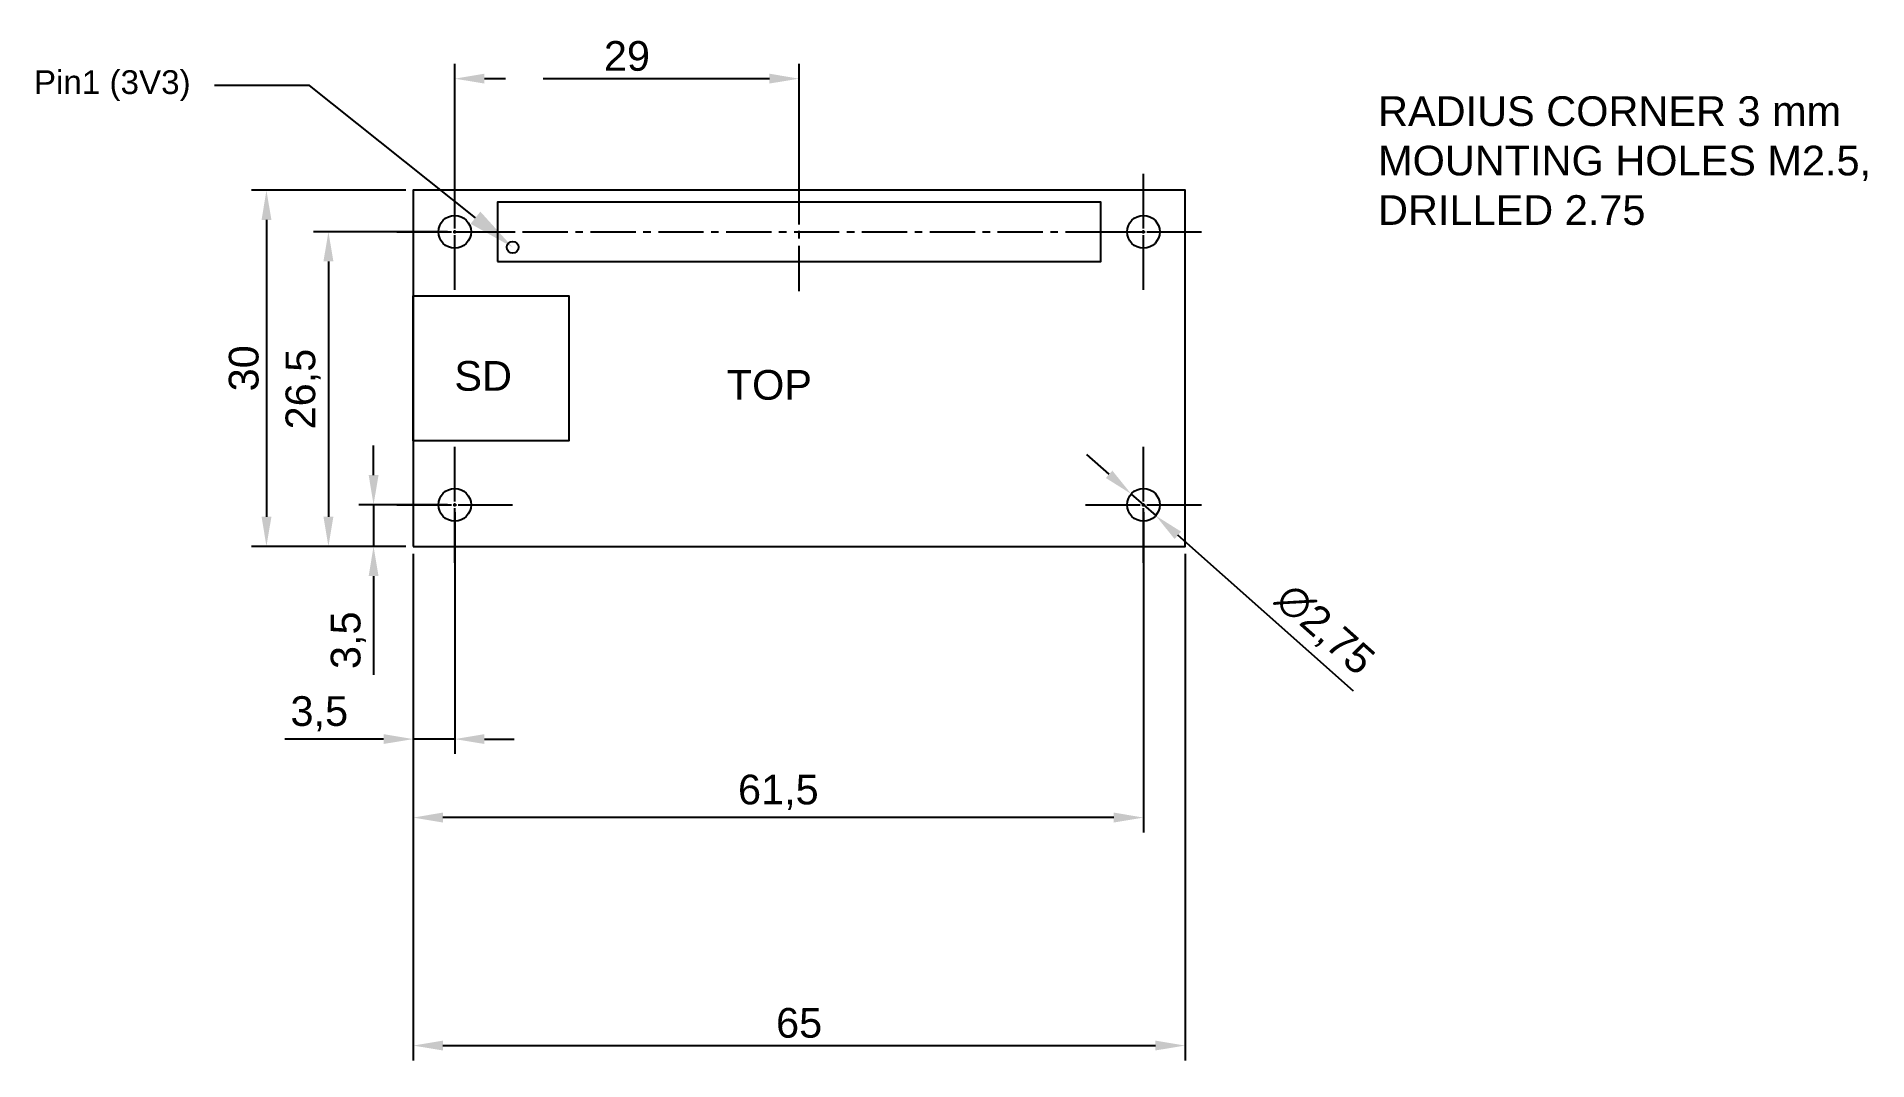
# Model space of a CAD drawing. Header units: millimetres. Extents: x -32 to 122, y -43 to 43.
import ezdxf
from ezdxf import colors
from ezdxf.entities.mleader import LeaderData, LeaderLine
from ezdxf.math import Vec2, Vec3

# ---------------------------------------------------------------- set-up
doc = ezdxf.new("R2010")
doc.units = ezdxf.units.MM
doc.linetypes.add('CENTER2', pattern=[28.575, 19.05, -3.175, 3.175, -3.175])
doc.layers.add('Dimensions', color=6, linetype='Continuous')
doc.layers.add('Features', color=10, linetype='Continuous')
doc.styles.get("Standard").update_dxf_attribs({"font": 'arial.ttf'})
doc.dimstyles.new('ISO-25', dxfattribs={"dimtxt": 2.5, "dimasz": 2.5, "dimexe": 1.25, "dimexo": 0.625, "dimtad": 1, "dimtxsty": 'Standard', "dimcen": 2.5, "dimadec": 0, "dimazin": 0, "dimtfac": 1, "dimtmove": 0, "dimatfit": 3, "dimfxl": 1, "dimarcsym": 0})

# ---------------------------------------------------------------- blocks, each defined once
blk = doc.blocks.new('*U2')
at = {"layer": 'Features', "color": 0, "linetype": 'CENTER2', "transparency": 16777216}
for p, q in [((0, 0.275), (0, 4.875)), ((-4.875, 0), (-0.275, 0)), ((0.275, 0), (4.875, 0)), ((0, -4.875), (0, -0.275))]:
    blk.add_line(p, q, dxfattribs=at)
at = {"layer": 'Features', "color": 0, "linetype": 'Continuous', "transparency": 16777216}
for p, q in [((-0.1375, 0), (0.1375, 0)), ((0, -0.1375), (0, 0.1375))]:
    blk.add_line(p, q, dxfattribs=at)
blk = doc.blocks.new('*U3')
at = {"layer": 'Features', "color": 0, "linetype": 'CENTER2', "transparency": 16777216}
for p, q in [((0, 0.275), (0, 4.875)), ((-4.875, 0), (-0.275, 0)), ((0.275, 0), (4.875, 0)), ((0, -4.875), (0, -0.275))]:
    blk.add_line(p, q, dxfattribs=at)
at = {"layer": 'Features', "color": 0, "linetype": 'Continuous', "transparency": 16777216}
for p, q in [((-0.1375, 0), (0.1375, 0)), ((0, -0.1375), (0, 0.1375))]:
    blk.add_line(p, q, dxfattribs=at)
blk = doc.blocks.new('*U4')
at = {"layer": 'Features', "color": 0, "linetype": 'CENTER2', "transparency": 16777216}
for p, q in [((0, 0.275), (0, 4.875)), ((-4.875, 0), (-0.275, 0)), ((0.275, 0), (4.875, 0)), ((0, -4.875), (0, -0.275))]:
    blk.add_line(p, q, dxfattribs=at)
at = {"layer": 'Features', "color": 0, "linetype": 'Continuous', "transparency": 16777216}
for p, q in [((-0.1375, 0), (0.1375, 0)), ((0, -0.1375), (0, 0.1375))]:
    blk.add_line(p, q, dxfattribs=at)
blk = doc.blocks.new('*U5')
at = {"layer": 'Features', "color": 0, "linetype": 'CENTER2', "transparency": 16777216}
for p, q in [((0, 0.275), (0, 4.875)), ((-4.875, 0), (-0.275, 0)), ((0.275, 0), (4.875, 0)), ((0, -4.875), (0, -0.275))]:
    blk.add_line(p, q, dxfattribs=at)
at = {"layer": 'Features', "color": 0, "linetype": 'Continuous', "transparency": 16777216}
for p, q in [((-0.1375, 0), (0.1375, 0)), ((0, -0.1375), (0, 0.1375))]:
    blk.add_line(p, q, dxfattribs=at)
blk = doc.blocks.new('*D6')
at = {"layer": 'Defpoints', "color": 0, "transparency": 16777216}
for p in [(0, 30), (0, 0), (-12.36, 0)]:
    blk.add_point(p, dxfattribs=at)
at = {"layer": 'Dimensions', "color": 0, "lineweight": -2, "transparency": 16777216}
for p, q in [((-0.63, 30), (-13.61, 30)), ((-12.36, 27.5), (-12.36, 2.5)), ((-0.63, 0), (-13.61, 0))]:
    blk.add_line(p, q, dxfattribs=at)
at = {"layer": 'Dimensions', "color": 0, "transparency": 16777216}
for points in [[(-12.77, 27.5), (-11.94, 27.5), (-12.36, 30)], [(-12.77, 2.5), (-11.94, 2.5), (-12.36, 0)]]:
    blk.add_solid(points, dxfattribs=at)
at = {"layer": 'Dimensions', "color": 0, "transparency": 16777216, "insert": (-14.26, 15), "char_height": 2.5, "attachment_point": 5, "rotation": 90}
blk.add_mtext('30', dxfattribs=at)
blk = doc.blocks.new('*D7')
at = {"layer": 'Defpoints', "color": 0, "transparency": 16777216}
for p in [(0, 0), (65, 0), (65, -42.06)]:
    blk.add_point(p, dxfattribs=at)
at = {"layer": 'Dimensions', "color": 0, "lineweight": -2, "transparency": 16777216}
for p, q in [((0, -0.62), (0, -43.31)), ((65, -0.62), (65, -43.31)), ((2.5, -42.06), (62.5, -42.06))]:
    blk.add_line(p, q, dxfattribs=at)
at = {"layer": 'Dimensions', "color": 0, "transparency": 16777216}
for points in [[(2.5, -41.64), (2.5, -42.47), (0, -42.06)], [(62.5, -41.64), (62.5, -42.47), (65, -42.06)]]:
    blk.add_solid(points, dxfattribs=at)
at = {"layer": 'Dimensions', "color": 0, "transparency": 16777216, "insert": (32.5, -40.16), "char_height": 2.5, "attachment_point": 5}
blk.add_mtext('65', dxfattribs=at)
blk = doc.blocks.new('*D8')
at = {"layer": 'Defpoints', "color": 0, "transparency": 16777216}
for p in [(3.5, 3.5), (0, 0), (-3.34, 0)]:
    blk.add_point(p, dxfattribs=at)
at = {"layer": 'Dimensions', "color": 0, "lineweight": -2, "transparency": 16777216}
for p, q in [((-3.34, 6), (-3.34, 8.5)), ((2.88, 3.5), (-4.59, 3.5)), ((-3.34, 3.5), (-3.34, 0)), ((-0.63, 0), (-4.59, 0)), ((-3.34, -2.5), (-3.34, -10.82))]:
    blk.add_line(p, q, dxfattribs=at)
at = {"layer": 'Dimensions', "color": 0, "transparency": 16777216}
for points in [[(-3.75, 6), (-2.92, 6), (-3.34, 3.5)], [(-3.75, -2.5), (-2.92, -2.5), (-3.34, 0)]]:
    blk.add_solid(points, dxfattribs=at)
at = {"layer": 'Dimensions', "color": 0, "transparency": 16777216, "insert": (-5.46, -7.91), "char_height": 2.5, "attachment_point": 5, "rotation": 90}
blk.add_mtext('3,5', dxfattribs=at)
blk = doc.blocks.new('*D9')
at = {"layer": 'Defpoints', "color": 0, "transparency": 16777216}
for p in [(3.5, 3.5), (0, 0), (0, -16.24)]:
    blk.add_point(p, dxfattribs=at)
at = {"layer": 'Dimensions', "color": 0, "lineweight": -2, "transparency": 16777216}
for p, q in [((3.5, 2.88), (3.5, -17.49)), ((0, -0.62), (0, -17.49)), ((-2.5, -16.24), (-10.82, -16.24)), ((3.5, -16.24), (0, -16.24)), ((6, -16.24), (8.5, -16.24))]:
    blk.add_line(p, q, dxfattribs=at)
at = {"layer": 'Dimensions', "color": 0, "transparency": 16777216}
for points in [[(-2.5, -15.82), (-2.5, -16.65), (0, -16.24)], [(6, -15.82), (6, -16.65), (3.5, -16.24)]]:
    blk.add_solid(points, dxfattribs=at)
at = {"layer": 'Dimensions', "color": 0, "transparency": 16777216, "insert": (-7.91, -14.11), "char_height": 2.5, "attachment_point": 5}
blk.add_mtext('3,5', dxfattribs=at)
blk = doc.blocks.new('*D10')
at = {"layer": 'Defpoints', "color": 0, "transparency": 16777216}
for p in [(61.5, 3.5), (0, 0), (0, -22.85)]:
    blk.add_point(p, dxfattribs=at)
at = {"layer": 'Dimensions', "color": 0, "lineweight": -2, "transparency": 16777216}
for p, q in [((61.5, 2.88), (61.5, -24.1)), ((0, -0.62), (0, -24.1)), ((59, -22.85), (2.5, -22.85))]:
    blk.add_line(p, q, dxfattribs=at)
at = {"layer": 'Dimensions', "color": 0, "transparency": 16777216}
for points in [[(2.5, -22.43), (2.5, -23.27), (0, -22.85)], [(59, -22.43), (59, -23.27), (61.5, -22.85)]]:
    blk.add_solid(points, dxfattribs=at)
at = {"layer": 'Dimensions', "color": 0, "transparency": 16777216, "insert": (30.75, -20.72), "char_height": 2.5, "attachment_point": 5}
blk.add_mtext('61,5', dxfattribs=at)
blk = doc.blocks.new('*D11')
at = {"layer": 'Defpoints', "color": 0, "transparency": 16777216}
for p in [(60.47, 4.41), (62.53, 2.59)]:
    blk.add_point(p, dxfattribs=at)
at = {"layer": 'Dimensions', "color": 0, "lineweight": -2, "transparency": 16777216}
for p, q in [((58.6, 6.07), (56.73, 7.73)), ((60.47, 4.41), (62.53, 2.59)), ((79.18, -12.2), (64.4, 0.93))]:
    blk.add_line(p, q, dxfattribs=at)
at = {"layer": 'Dimensions', "color": 0, "transparency": 16777216}
for points in [[(58.88, 6.38), (58.33, 5.76), (60.47, 4.41)], [(64.67, 1.24), (64.12, 0.62), (62.53, 2.59)]]:
    blk.add_solid(points, dxfattribs=at)
at = {"layer": 'Dimensions', "color": 0, "transparency": 16777216, "insert": (76.7, -7.1), "char_height": 2.5, "attachment_point": 5, "rotation": 318.388}
blk.add_mtext('∅2,75', dxfattribs=at)
blk = doc.blocks.new('*D12')
at = {"layer": 'Defpoints', "color": 0, "transparency": 16777216}
for p in [(3.5, 26.5), (0, 0), (-7.14, 0)]:
    blk.add_point(p, dxfattribs=at)
at = {"layer": 'Dimensions', "color": 0, "lineweight": -2, "transparency": 16777216}
for p, q in [((2.88, 26.5), (-8.39, 26.5)), ((-7.14, 24), (-7.14, 2.5)), ((-0.63, 0), (-8.39, 0))]:
    blk.add_line(p, q, dxfattribs=at)
at = {"layer": 'Dimensions', "color": 0, "transparency": 16777216}
for points in [[(-7.56, 24), (-6.72, 24), (-7.14, 26.5)], [(-7.56, 2.5), (-6.72, 2.5), (-7.14, 0)]]:
    blk.add_solid(points, dxfattribs=at)
at = {"layer": 'Dimensions', "color": 0, "transparency": 16777216, "insert": (-9.27, 13.25), "char_height": 2.5, "attachment_point": 5, "rotation": 90}
blk.add_mtext('26,5', dxfattribs=at)
blk = doc.blocks.new('*D15')
at = {"layer": 'Defpoints', "color": 0, "linetype": 'CENTER2', "transparency": 16777216}
for p in [(3.5, 39.4), (3.5, 26.5), (32.5, 26.5)]:
    blk.add_point(p, dxfattribs=at)
at = {"layer": 'Dimensions', "color": 0, "linetype": 'CENTER2', "lineweight": -2, "transparency": 16777216}
for p, q in [((3.5, 27.12), (3.5, 40.65)), ((32.5, 27.12), (32.5, 40.65)), ((30, 39.4), (6, 39.4))]:
    blk.add_line(p, q, dxfattribs=at)
at = {"layer": 'Dimensions', "color": 0, "linetype": 'CENTER2', "transparency": 16777216}
for points in [[(6, 39.82), (6, 38.99), (3.5, 39.4)], [(30, 39.82), (30, 38.99), (32.5, 39.4)]]:
    blk.add_solid(points, dxfattribs=at)
at = {"layer": 'Dimensions', "color": 0, "linetype": 'CENTER2', "transparency": 16777216, "insert": (18, 41.3), "char_height": 2.5, "attachment_point": 5}
blk.add_mtext('29', dxfattribs=at)

msp = doc.modelspace()

# ---------------------------------------------------------------- linework, layer by layer
msp.add_lwpolyline([(0, 0), (65, 0), (65, 30), (0, 30)], close=True)
at = {"layer": 'Features', "linetype": 'CENTER2', "ltscale": 0.2}
for p, q in [((32.5, 21.5), (32.5, 31.5)), ((3.5, 26.5), (61.5, 26.5))]:
    msp.add_line(p, q, dxfattribs=at)
at = {"layer": 'Features'}
for points in [[(7.1, 24), (57.9, 24), (57.9, 29), (7.1, 29)], [(0, 21.117), (13.096, 21.117), (13.096, 8.883), (0, 8.883)]]:
    msp.add_lwpolyline(points, close=True, dxfattribs=at)
for centre, radius in [((3.5, 26.5), 1.375), ((61.5, 26.5), 1.375), ((8.376, 25.196), 0.5), ((3.5, 3.5), 1.375), ((61.5, 3.5), 1.375)]:
    msp.add_circle(centre, radius, dxfattribs=at)

# ---------------------------------------------------------------- block references
at = {"layer": 'Features', "linetype": 'CENTER2'}
for name, p in [('*U3', (3.5, 26.5)), ('*U4', (61.5, 26.5)), ('*U2', (3.5, 3.5)), ('*U5', (61.5, 3.5))]:
    msp.add_blockref(name, p, dxfattribs=at)

# ---------------------------------------------------------------- texts
at = {"layer": 'Dimensions', "char_height": 2.5, "attachment_point": 1}
for s, width, insert in [('RADIUS CORNER 3 mm\\PMOUNTING HOLES M2.5, DRILLED 2.75', 45.31001, (81.258, 37.918)), ('SD', 4.85558, (3.47, 15.611)), ('TOP', 17.51538, (26.404, 14.853))]:
    msp.add_mtext_dynamic_manual_height_columns(s, width=width, gutter_width=12.5, heights=[0], dxfattribs=dict(at, insert=insert))

# ---------------------------------------------------------------- dimensions: what is measured, and where the dimension line sits
at = {"layer": 'Dimensions', "linetype": 'CENTER2'}
dim = msp.add_linear_dim(base=(3.5, 39.403), p1=(32.5, 26.5), p2=(3.5, 26.5), dimstyle='ISO-25', dxfattribs=at)
dim.commit()
dim.dimension.update_dxf_attribs({"geometry": '*D15', "text_midpoint": (18, 41.305)})
at = {"layer": 'Dimensions'}
for base, p1, picture, middle in [((-12.357, 0), (0, 30), '*D6', (-14.259, 15)), ((-7.141, 0), (3.5, 26.5), '*D12', (-9.268, 13.25)), ((-3.335, 0), (3.5, 3.5), '*D8', (-5.463, -7.909))]:
    dim = msp.add_linear_dim(base=base, p1=p1, p2=(0, 0), angle=90, dimstyle='ISO-25', dxfattribs=at)
    dim.commit()
    dim.dimension.update_dxf_attribs({"geometry": picture, "text_midpoint": middle})
dim = msp.add_diameter_dim_2p(p1=(60.472, 4.413), p2=(62.528, 2.587), dimstyle='ISO-25', dxfattribs=at)
dim.commit()
dim.dimension.update_dxf_attribs({"geometry": '*D11', "text_midpoint": (75.257, -8.719), "dimtype": 163})
dim = msp.add_linear_dim(base=(0, -16.236), p1=(3.5, 3.5), p2=(0, 0), dimstyle='ISO-25', dxfattribs=at)
dim.commit()
dim.dimension.update_dxf_attribs({"geometry": '*D9', "text_midpoint": (-7.909, -14.109)})
for base, p1, p2, picture, middle in [((0, -22.849), (61.5, 3.5), (0, 0), '*D10', (30.75, -22.849)), ((65, -42.058), (0, 0), (65, 0), '*D7', (32.5, -42.058))]:
    dim = msp.add_linear_dim(base=base, p1=p1, p2=p2, dimstyle='ISO-25', dxfattribs=at)
    dim.commit()
    dim.dimension.update_dxf_attribs({"geometry": picture, "text_midpoint": middle, "dimtype": 160})

# ---------------------------------------------------------------- leaders
ml = msp.add_multileader_mtext('Standard', dxfattribs=at)
ml.set_content('Pin1 (3V3)', color=256)
ml.set_leader_properties()
ml.build(insert=Vec2(0, 0))
ctx = ml.context
ctx.base_point, ctx.char_height, ctx.plane_origin = Vec3(-33.629, 38.815), 2, Vec3(8.376, 25.196)
ctx.text_align_type = 2
notes = []
notes.append((ctx, [(0, (1, 1, 0), (-8.745, 38.815), (-1, 0), 8, [(0, [(8.376, 25.196)], 0, [])])]))
ctx.mtext.insert, ctx.mtext.alignment, ctx.mtext.flow_direction = Vec3(-18.745, 40.109), 3, 5
for ctx, leaders in notes:
    for number, flags, end, landing, length, lines in leaders:
        leader = LeaderData()
        leader.index, (leader.has_last_leader_line, leader.has_dogleg_vector, leader.attachment_direction) = number, flags
        leader.last_leader_point, leader.dogleg_vector, leader.dogleg_length = Vec3(end), Vec3(landing), length
        for number, points, colour, breaks in lines:
            line = LeaderLine()
            line.index, line.vertices, line.color, line.breaks = number, Vec3.list(points), colors.encode_raw_color(colour), breaks
            leader.lines.append(line)
        ctx.leaders.append(leader)

doc.saveas('drawing.dxf')
